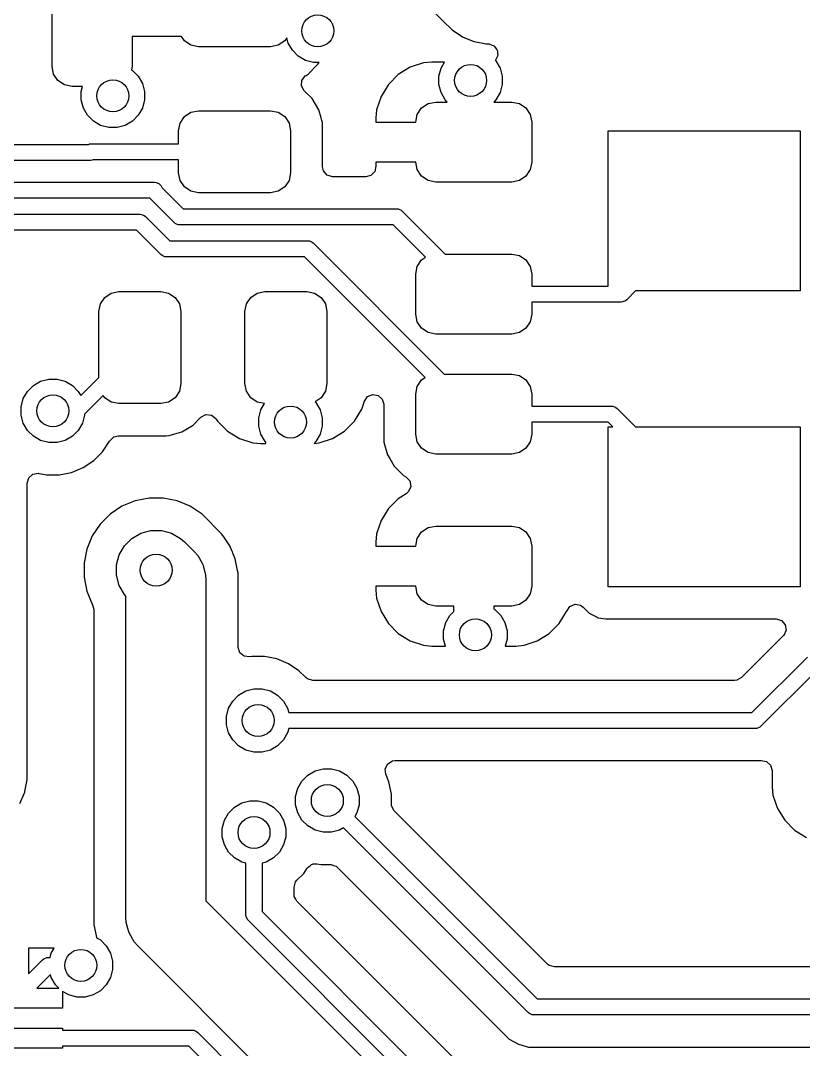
# Model space of a CAD drawing. Extents: x 0.71 to 7.56, y -5.16 to -0.79.
# Drawn here: x 2.295 to 2.68, y -2.234 to -1.728 of the extents above; entities that cross this region are included whole.
import ezdxf

# ---------------------------------------------------------------- set-up
doc = ezdxf.new("R2010")
doc.units = 0
doc.header["$MEASUREMENT"] = 0
doc.layers.add('BLACK', color=7, linetype='CONTINUOUS')

msp = doc.modelspace()

# ---------------------------------------------------------------- linework, layer by layer
at = {"layer": 'BLACK', "linetype": 'CONTINUOUS'}
for p, q in [((2.41575, -1.64095), (2.50293, -1.72814)), ((2.31063, -1.75059), (2.31063, -1.71319)), ((2.50293, -1.72814), (2.50293, -1.72814)), ((2.50293, -1.72814), (2.50741, -1.73262)), ((2.37422, -1.73583), (2.35, -1.73583)), ((2.35, -1.73583), (2.35, -1.75059)), ((2.37572, -1.73806), (2.37422, -1.73583)), ((2.50741, -1.73262), (2.50741, -1.73262)), ((2.50741, -1.73262), (2.51248, -1.736)), ((2.51248, -1.736), (2.51248, -1.736)), ((2.51248, -1.736), (2.51375, -1.73653)), ((2.37891, -1.7402), (2.37572, -1.73806)), ((2.38268, -1.74094), (2.37891, -1.7402)), ((2.41811, -1.74094), (2.38268, -1.74094)), ((2.42188, -1.7402), (2.41811, -1.74094)), ((2.42507, -1.73806), (2.42188, -1.7402)), ((2.4261, -1.73652), (2.42507, -1.73806)), ((2.42679, -1.7391), (2.4261, -1.73652)), ((2.42884, -1.74266), (2.42679, -1.7391)), ((2.51375, -1.73653), (2.51811, -1.73833)), ((2.51811, -1.73833), (2.52266, -1.73924)), ((2.52266, -1.73924), (2.52408, -1.73952)), ((2.52408, -1.73952), (2.52408, -1.73952)), ((2.52408, -1.73952), (2.52534, -1.73952)), ((2.52534, -1.73952), (2.52562, -1.73955)), ((2.52562, -1.73955), (2.52664, -1.73998)), ((2.52664, -1.73998), (2.52771, -1.74029)), ((2.52771, -1.74029), (2.52789, -1.74051)), ((2.52789, -1.74051), (2.52815, -1.74061)), ((2.52815, -1.74061), (2.52878, -1.74153)), ((2.43175, -1.74556), (2.42884, -1.74266)), ((2.43531, -1.74762), (2.43175, -1.74556)), ((2.52878, -1.74153), (2.52951, -1.74237)), ((2.5298, -1.74563), (2.52922, -1.74659)), ((2.52951, -1.74237), (2.52955, -1.74265)), ((2.52955, -1.74265), (2.52971, -1.74288)), ((2.52971, -1.74288), (2.52975, -1.74399)), ((2.52975, -1.74399), (2.5299, -1.7451)), ((2.5299, -1.7451), (2.52979, -1.74535)), ((2.52979, -1.74535), (2.5298, -1.74563)), ((2.31138, -1.75436), (2.31063, -1.75059)), ((2.35, -1.75059), (2.34966, -1.75229)), ((2.43928, -1.74868), (2.43531, -1.74762)), ((2.43655, -1.75442), (2.44143, -1.74954)), ((2.44196, -1.74868), (2.43928, -1.74868)), ((2.44143, -1.74954), (2.44196, -1.74868)), ((2.48685, -1.75101), (2.48097, -1.75463)), ((2.4934, -1.74884), (2.48685, -1.75101)), ((2.48685, -1.75101), (2.48685, -1.75101)), ((2.49744, -1.74843), (2.4934, -1.74884)), ((2.50373, -1.74843), (2.49744, -1.74843)), ((2.49744, -1.74843), (2.49744, -1.74843)), ((2.50092, -1.75542), (2.50199, -1.75145)), ((2.50199, -1.75145), (2.50373, -1.74843)), ((2.52876, -1.7476), (2.52875, -1.74761)), ((2.52875, -1.74761), (2.52903, -1.74789)), ((2.52922, -1.74659), (2.52876, -1.7476)), ((2.52903, -1.74789), (2.53108, -1.75145)), ((2.53108, -1.75145), (2.53215, -1.75542)), ((2.31351, -1.75755), (2.31138, -1.75436)), ((2.34966, -1.75229), (2.35014, -1.75257)), ((2.35014, -1.75257), (2.35304, -1.75547)), ((2.35304, -1.75547), (2.3551, -1.75903)), ((2.43356, -1.75748), (2.43521, -1.75527)), ((2.43521, -1.75527), (2.43557, -1.75503)), ((2.43557, -1.75503), (2.43655, -1.75442)), ((2.48097, -1.75463), (2.47609, -1.75951)), ((2.50092, -1.75954), (2.50092, -1.75542)), ((2.53215, -1.75542), (2.53215, -1.75954)), ((2.31671, -1.75968), (2.31351, -1.75755)), ((2.32047, -1.76043), (2.31671, -1.75968)), ((2.32563, -1.76043), (2.32047, -1.76043)), ((2.32494, -1.763), (2.32563, -1.76043)), ((2.3551, -1.75903), (2.35616, -1.763)), ((2.43336, -1.76022), (2.43356, -1.75748)), ((2.43468, -1.76263), (2.43336, -1.76022)), ((2.47609, -1.75951), (2.47247, -1.76539)), ((2.50199, -1.76351), (2.50092, -1.75954)), ((2.53215, -1.75954), (2.53108, -1.76351)), ((2.32494, -1.76711), (2.32494, -1.763)), ((2.35616, -1.763), (2.35616, -1.76711)), ((2.43851, -1.76646), (2.43468, -1.76263)), ((2.4418, -1.77203), (2.43851, -1.76646)), ((2.43851, -1.76646), (2.43851, -1.76646)), ((2.43851, -1.76646), (2.43851, -1.76646)), ((2.47247, -1.76539), (2.4703, -1.77194)), ((2.47247, -1.76539), (2.47247, -1.76539)), ((2.50404, -1.76707), (2.50199, -1.76351)), ((2.53108, -1.76351), (2.52903, -1.76707)), ((2.326, -1.77109), (2.32494, -1.76711)), ((2.32806, -1.77465), (2.326, -1.77109)), ((2.3551, -1.77109), (2.35304, -1.77465)), ((2.35616, -1.76711), (2.3551, -1.77109)), ((2.49032, -1.77419), (2.49245, -1.77099)), ((2.49245, -1.77099), (2.49564, -1.76886)), ((2.49564, -1.76886), (2.49941, -1.76811)), ((2.49941, -1.76811), (2.50508, -1.76811)), ((2.50508, -1.76811), (2.50404, -1.76707)), ((2.52903, -1.76707), (2.52799, -1.76811)), ((2.52799, -1.76811), (2.53681, -1.76811)), ((2.53681, -1.76811), (2.54058, -1.76886)), ((2.54058, -1.76886), (2.54377, -1.77099)), ((2.54377, -1.77099), (2.5459, -1.77419)), ((2.33096, -1.77755), (2.32806, -1.77465)), ((2.35304, -1.77465), (2.35014, -1.77755)), ((2.37358, -1.77852), (2.37572, -1.77532)), ((2.37572, -1.77532), (2.37891, -1.77319)), ((2.37891, -1.77319), (2.38268, -1.77244)), ((2.38268, -1.77244), (2.41811, -1.77244)), ((2.41811, -1.77244), (2.42188, -1.77319)), ((2.42188, -1.77319), (2.42507, -1.77532)), ((2.42507, -1.77532), (2.4272, -1.77852)), ((2.44295, -1.77598), (2.4418, -1.77203)), ((2.4418, -1.77203), (2.4418, -1.77203)), ((2.4418, -1.77203), (2.4418, -1.77203)), ((2.44331, -1.77722), (2.44295, -1.77598)), ((2.4703, -1.77194), (2.46988, -1.77598)), ((2.46988, -1.77598), (2.46988, -1.77795)), ((2.4703, -1.77194), (2.4703, -1.77194)), ((2.48957, -1.77795), (2.49032, -1.77419)), ((2.5459, -1.77419), (2.54665, -1.77795)), ((2.33452, -1.77961), (2.33096, -1.77755)), ((2.3385, -1.78067), (2.33452, -1.77961)), ((2.34261, -1.78067), (2.3385, -1.78067)), ((2.34658, -1.77961), (2.34261, -1.78067)), ((2.35014, -1.77755), (2.34658, -1.77961)), ((2.37283, -1.78228), (2.37358, -1.77852)), ((2.4272, -1.77852), (2.42795, -1.78228)), ((2.44361, -1.77825), (2.44331, -1.77722)), ((2.44331, -1.77722), (2.44331, -1.77722)), ((2.44372, -1.77963), (2.44361, -1.77825)), ((2.44372, -1.7797), (2.44372, -1.77963)), ((2.44372, -1.80002), (2.44372, -1.7797)), ((2.44372, -1.7797), (2.44372, -1.7797)), ((2.46988, -1.77795), (2.48957, -1.77795)), ((2.54665, -1.77795), (2.54665, -1.79764)), ((2.37283, -1.78868), (2.37283, -1.78228)), ((2.42795, -1.78228), (2.42795, -1.80295)), ((2.58425, -1.85866), (2.58425, -1.78228)), ((2.58425, -1.78228), (2.67874, -1.78228)), ((2.67874, -1.78228), (2.67874, -1.86102)), ((2.25557, -1.78898), (2.32638, -1.78898)), ((2.32638, -1.78898), (2.32852, -1.78898)), ((2.32852, -1.78898), (2.32905, -1.78876)), ((2.32905, -1.78876), (2.32982, -1.78868)), ((2.32982, -1.78868), (2.37283, -1.78868)), ((2.32638, -1.79685), (2.25394, -1.79685)), ((2.32953, -1.79685), (2.32638, -1.79685)), ((2.3303, -1.79677), (2.32953, -1.79685)), ((2.33083, -1.79656), (2.3303, -1.79677)), ((2.37283, -1.79656), (2.33083, -1.79656)), ((2.37283, -1.80295), (2.37283, -1.79656)), ((2.44416, -1.80205), (2.44372, -1.80002)), ((2.44596, -1.80413), (2.44416, -1.80205)), ((2.46984, -1.79973), (2.46937, -1.80223)), ((2.46989, -1.79973), (2.46984, -1.79973)), ((2.48957, -1.79764), (2.46988, -1.79764)), ((2.46988, -1.79764), (2.46988, -1.79961)), ((2.46988, -1.79961), (2.46989, -1.79973)), ((2.49032, -1.8014), (2.48957, -1.79764)), ((2.49245, -1.8046), (2.49032, -1.8014)), ((2.5459, -1.8014), (2.54377, -1.8046)), ((2.54665, -1.79764), (2.5459, -1.8014)), ((2.37358, -1.80672), (2.37283, -1.80295)), ((2.37572, -1.80991), (2.37358, -1.80672)), ((2.4272, -1.80672), (2.42507, -1.80991)), ((2.42795, -1.80295), (2.4272, -1.80672)), ((2.4486, -1.8049), (2.44596, -1.80413)), ((2.46502, -1.8049), (2.4486, -1.8049)), ((2.46748, -1.80423), (2.46502, -1.8049)), ((2.46937, -1.80223), (2.46748, -1.80423)), ((2.49564, -1.80673), (2.49245, -1.8046)), ((2.49941, -1.80748), (2.49564, -1.80673)), ((2.54058, -1.80673), (2.53681, -1.80748)), ((2.54377, -1.8046), (2.54058, -1.80673)), ((2.25189, -1.80757), (2.36102, -1.80757)), ((2.36102, -1.80757), (2.36179, -1.80764)), ((2.36179, -1.80764), (2.36321, -1.80823)), ((2.36321, -1.80823), (2.3643, -1.80931)), ((2.3643, -1.80931), (2.36471, -1.81031)), ((2.36471, -1.81031), (2.37507, -1.82067)), ((2.37891, -1.81205), (2.37572, -1.80991)), ((2.38268, -1.8128), (2.37891, -1.81205)), ((2.42188, -1.81205), (2.41811, -1.8128)), ((2.42507, -1.80991), (2.42188, -1.81205)), ((2.53681, -1.80748), (2.49941, -1.80748)), ((2.3587, -1.81544), (2.25025, -1.81544)), ((2.37065, -1.82739), (2.3587, -1.81544)), ((2.41811, -1.8128), (2.38268, -1.8128)), ((2.37507, -1.82067), (2.48012, -1.82067)), ((2.48012, -1.82067), (2.48089, -1.82074)), ((2.48089, -1.82074), (2.48231, -1.82133)), ((2.48231, -1.82133), (2.4829, -1.82182)), ((2.4829, -1.82182), (2.50399, -1.84291)), ((2.24536, -1.82331), (2.35381, -1.82331)), ((2.35381, -1.82331), (2.35458, -1.82339)), ((2.35458, -1.82339), (2.356, -1.82398)), ((2.356, -1.82398), (2.35659, -1.82447)), ((2.35659, -1.82447), (2.36854, -1.83642)), ((2.37125, -1.82788), (2.37065, -1.82739)), ((2.35218, -1.83119), (2.24373, -1.83119)), ((2.36413, -1.84314), (2.35218, -1.83119)), ((2.37153, -1.828), (2.37125, -1.82788)), ((2.37267, -1.82847), (2.37153, -1.828)), ((2.37344, -1.82854), (2.37267, -1.82847)), ((2.47849, -1.82854), (2.37344, -1.82854)), ((2.49442, -1.84448), (2.47849, -1.82854)), ((2.36854, -1.83642), (2.43643, -1.83642)), ((2.43643, -1.83642), (2.4372, -1.83649)), ((2.4372, -1.83649), (2.43861, -1.83708)), ((2.43861, -1.83708), (2.43921, -1.83757)), ((2.43921, -1.83757), (2.50361, -1.90197)), ((2.36472, -1.84363), (2.36413, -1.84314)), ((2.36614, -1.84422), (2.36472, -1.84363)), ((2.36691, -1.84429), (2.36614, -1.84422)), ((2.4348, -1.84429), (2.36691, -1.84429)), ((2.49419, -1.90369), (2.4348, -1.84429)), ((2.49032, -1.84899), (2.49245, -1.8458)), ((2.49245, -1.8458), (2.49442, -1.84448)), ((2.50399, -1.84291), (2.53681, -1.84291)), ((2.53681, -1.84291), (2.54058, -1.84366)), ((2.54058, -1.84366), (2.54377, -1.8458)), ((2.54377, -1.8458), (2.5459, -1.84899)), ((2.48957, -1.85276), (2.49032, -1.84899)), ((2.48957, -1.87244), (2.48957, -1.85276)), ((2.5459, -1.84899), (2.54665, -1.85276)), ((2.54665, -1.85276), (2.54665, -1.85866)), ((2.33654, -1.8643), (2.33974, -1.86217)), ((2.33974, -1.86217), (2.3435, -1.86142)), ((2.3435, -1.86142), (2.36417, -1.86142)), ((2.36417, -1.86142), (2.36794, -1.86217)), ((2.36794, -1.86217), (2.37113, -1.8643)), ((2.40839, -1.8643), (2.41159, -1.86217)), ((2.41159, -1.86217), (2.41535, -1.86142)), ((2.41535, -1.86142), (2.43602, -1.86142)), ((2.43602, -1.86142), (2.43979, -1.86217)), ((2.43979, -1.86217), (2.44298, -1.8643)), ((2.54665, -1.85866), (2.58425, -1.85866)), ((2.59769, -1.86102), (2.59334, -1.86538)), ((2.67874, -1.86102), (2.59769, -1.86102)), ((2.33366, -1.87126), (2.33441, -1.86749)), ((2.33441, -1.86749), (2.33654, -1.8643)), ((2.37113, -1.8643), (2.37327, -1.86749)), ((2.37327, -1.86749), (2.37402, -1.87126)), ((2.40551, -1.87126), (2.40626, -1.86749)), ((2.40626, -1.86749), (2.40839, -1.8643)), ((2.44298, -1.8643), (2.44512, -1.86749)), ((2.44512, -1.86749), (2.44587, -1.87126)), ((2.59055, -1.86654), (2.54665, -1.86654)), ((2.54665, -1.86654), (2.54665, -1.87244)), ((2.59132, -1.86646), (2.59055, -1.86654)), ((2.59274, -1.86587), (2.59132, -1.86646)), ((2.59334, -1.86538), (2.59274, -1.86587)), ((2.33366, -1.90359), (2.33366, -1.87126)), ((2.37402, -1.87126), (2.37402, -1.90669)), ((2.40551, -1.90669), (2.40551, -1.87126)), ((2.44587, -1.87126), (2.44587, -1.90669)), ((2.49032, -1.87621), (2.48957, -1.87244)), ((2.54665, -1.87244), (2.5459, -1.87621)), ((2.49245, -1.8794), (2.49032, -1.87621)), ((2.5459, -1.87621), (2.54377, -1.8794)), ((2.49564, -1.88153), (2.49245, -1.8794)), ((2.49941, -1.88228), (2.49564, -1.88153)), ((2.53681, -1.88228), (2.49941, -1.88228)), ((2.54058, -1.88153), (2.53681, -1.88228)), ((2.54377, -1.8794), (2.54058, -1.88153)), ((2.50361, -1.90197), (2.53681, -1.90197)), ((2.53681, -1.90197), (2.54058, -1.90272)), ((2.54058, -1.90272), (2.54377, -1.90485)), ((2.29853, -1.91049), (2.30144, -1.90758)), ((2.30144, -1.90758), (2.305, -1.90553)), ((2.305, -1.90553), (2.30897, -1.90447)), ((2.30897, -1.90447), (2.31308, -1.90447)), ((2.31308, -1.90447), (2.31705, -1.90553)), ((2.31705, -1.90553), (2.32061, -1.90758)), ((2.32061, -1.90758), (2.32352, -1.91049)), ((2.3247, -1.91254), (2.33366, -1.90359)), ((2.37402, -1.90669), (2.37327, -1.91046)), ((2.40626, -1.91046), (2.40551, -1.90669)), ((2.44587, -1.90669), (2.44512, -1.91046)), ((2.48957, -1.91181), (2.49032, -1.90804)), ((2.49032, -1.90804), (2.49245, -1.90485)), ((2.49245, -1.90485), (2.49419, -1.90369)), ((2.54377, -1.90485), (2.5459, -1.90804)), ((2.5459, -1.90804), (2.54665, -1.91181)), ((2.29647, -1.91405), (2.29853, -1.91049)), ((2.32352, -1.91049), (2.3247, -1.91254)), ((2.33582, -1.91257), (2.32664, -1.92175)), ((2.33654, -1.91365), (2.33582, -1.91257)), ((2.37327, -1.91046), (2.37113, -1.91365)), ((2.40839, -1.91365), (2.40626, -1.91046)), ((2.44512, -1.91046), (2.44298, -1.91365)), ((2.46428, -1.91528), (2.46585, -1.91302)), ((2.46585, -1.91302), (2.46839, -1.91197)), ((2.46839, -1.91197), (2.4711, -1.91245)), ((2.4711, -1.91245), (2.47311, -1.91432)), ((2.48957, -1.9315), (2.48957, -1.91181)), ((2.54665, -1.91181), (2.54665, -1.91772)), ((2.29541, -1.91802), (2.29647, -1.91405)), ((2.29541, -1.92213), (2.29541, -1.91802)), ((2.33974, -1.91579), (2.33654, -1.91365)), ((2.3435, -1.91654), (2.33974, -1.91579)), ((2.36417, -1.91654), (2.3435, -1.91654)), ((2.36794, -1.91579), (2.36417, -1.91654)), ((2.37113, -1.91365), (2.36794, -1.91579)), ((2.41159, -1.91579), (2.40839, -1.91365)), ((2.41517, -1.9165), (2.41159, -1.91579)), ((2.4134, -1.91956), (2.41517, -1.9165)), ((2.44298, -1.91365), (2.44005, -1.91561)), ((2.44005, -1.91561), (2.44045, -1.916)), ((2.44045, -1.916), (2.4425, -1.91956)), ((2.46297, -1.91926), (2.46428, -1.91528)), ((2.47311, -1.91432), (2.4738, -1.91682)), ((2.4738, -1.91682), (2.4738, -1.93408)), ((2.54665, -1.91772), (2.58583, -1.91772)), ((2.58583, -1.91772), (2.58659, -1.91779)), ((2.58659, -1.91779), (2.58801, -1.91838)), ((2.58801, -1.91838), (2.58861, -1.91887)), ((2.29647, -1.92611), (2.29541, -1.92213)), ((2.32664, -1.92213), (2.32557, -1.92611)), ((2.32664, -1.92175), (2.32664, -1.92213)), ((2.37999, -1.92709), (2.38382, -1.92326)), ((2.38382, -1.92326), (2.38624, -1.92194)), ((2.38624, -1.92194), (2.38898, -1.92214)), ((2.38898, -1.92214), (2.39118, -1.92379)), ((2.41234, -1.92354), (2.4134, -1.91956)), ((2.41234, -1.92765), (2.41234, -1.92354)), ((2.4425, -1.91956), (2.44357, -1.92354)), ((2.44357, -1.92354), (2.44357, -1.92765)), ((2.45934, -1.92513), (2.46297, -1.91926)), ((2.46297, -1.91926), (2.46297, -1.91926)), ((2.58861, -1.91887), (2.59769, -1.92795)), ((2.29853, -1.92967), (2.29647, -1.92611)), ((2.32557, -1.92611), (2.32352, -1.92967)), ((2.37443, -1.93038), (2.37999, -1.92709)), ((2.39118, -1.92379), (2.39143, -1.92415)), ((2.39143, -1.92415), (2.39203, -1.92513)), ((2.39203, -1.92513), (2.39692, -1.93001)), ((2.4134, -1.93162), (2.41234, -1.92765)), ((2.44357, -1.92765), (2.4425, -1.93162)), ((2.45446, -1.93001), (2.45934, -1.92513)), ((2.5842, -1.92559), (2.54665, -1.92559)), ((2.54665, -1.92559), (2.54665, -1.9315)), ((2.58656, -1.92795), (2.5842, -1.92559)), ((2.58425, -2.00669), (2.58425, -1.92795)), ((2.58425, -1.92795), (2.58656, -1.92795)), ((2.59769, -1.92795), (2.67874, -1.92795)), ((2.67874, -1.92795), (2.67874, -2.00669)), ((2.30144, -1.93257), (2.29853, -1.92967)), ((2.305, -1.93463), (2.30144, -1.93257)), ((2.32061, -1.93257), (2.31705, -1.93463)), ((2.32352, -1.92967), (2.32061, -1.93257)), ((2.33909, -1.93481), (2.34095, -1.93292)), ((2.34095, -1.93292), (2.34332, -1.9323)), ((2.34332, -1.9323), (2.36676, -1.9323)), ((2.36676, -1.9323), (2.36821, -1.93219)), ((2.36676, -1.9323), (2.36676, -1.9323)), ((2.36821, -1.93219), (2.37094, -1.9314)), ((2.36821, -1.93219), (2.36821, -1.93219)), ((2.36821, -1.93219), (2.36821, -1.93219)), ((2.37094, -1.9314), (2.37443, -1.93038)), ((2.39692, -1.93001), (2.40279, -1.93364)), ((2.40279, -1.93364), (2.40279, -1.93364)), ((2.40279, -1.93364), (2.40934, -1.93581)), ((2.41546, -1.93518), (2.4134, -1.93162)), ((2.4425, -1.93162), (2.44045, -1.93518)), ((2.44204, -1.93581), (2.44859, -1.93364)), ((2.44859, -1.93364), (2.45446, -1.93001)), ((2.44859, -1.93364), (2.44859, -1.93364)), ((2.49032, -1.93526), (2.48957, -1.9315)), ((2.54665, -1.9315), (2.5459, -1.93526)), ((2.30897, -1.93569), (2.305, -1.93463)), ((2.31308, -1.93569), (2.30897, -1.93569)), ((2.31705, -1.93463), (2.31308, -1.93569)), ((2.3355, -1.94017), (2.33895, -1.93501)), ((2.33895, -1.93501), (2.33902, -1.93488)), ((2.33895, -1.93501), (2.33895, -1.93501)), ((2.33902, -1.93488), (2.33907, -1.93483)), ((2.33907, -1.93483), (2.33909, -1.93481)), ((2.33909, -1.93481), (2.33909, -1.93481)), ((2.40934, -1.93581), (2.40934, -1.93581)), ((2.40934, -1.93581), (2.41339, -1.93622)), ((2.41339, -1.93622), (2.41585, -1.93622)), ((2.41585, -1.93556), (2.41546, -1.93518)), ((2.41585, -1.93622), (2.41585, -1.93556)), ((2.41585, -1.93622), (2.41585, -1.93622)), ((2.44045, -1.93518), (2.43956, -1.93606)), ((2.43956, -1.93606), (2.44204, -1.93581)), ((2.4738, -1.93408), (2.47391, -1.93553)), ((2.47391, -1.93553), (2.47391, -1.93553)), ((2.47391, -1.93553), (2.47572, -1.94175)), ((2.49245, -1.93846), (2.49032, -1.93526)), ((2.49564, -1.94059), (2.49245, -1.93846)), ((2.54377, -1.93846), (2.54058, -1.94059)), ((2.5459, -1.93526), (2.54377, -1.93846)), ((2.33111, -1.94456), (2.3355, -1.94017)), ((2.47572, -1.94175), (2.47572, -1.94175)), ((2.47572, -1.94175), (2.47572, -1.94175)), ((2.47572, -1.94175), (2.47676, -1.94352)), ((2.47676, -1.94352), (2.47901, -1.94732)), ((2.49941, -1.94134), (2.49564, -1.94059)), ((2.53681, -1.94134), (2.49941, -1.94134)), ((2.54058, -1.94059), (2.53681, -1.94134)), ((2.32022, -1.95038), (2.32595, -1.94801)), ((2.32595, -1.94801), (2.33111, -1.94456)), ((2.47901, -1.94732), (2.47901, -1.94732)), ((2.47901, -1.94732), (2.48359, -1.95189)), ((2.29835, -1.95564), (2.29912, -1.953)), ((2.29912, -1.953), (2.3012, -1.9512)), ((2.3012, -1.9512), (2.30392, -1.95081)), ((2.30392, -1.95081), (2.30418, -1.95085)), ((2.30418, -1.95085), (2.30713, -1.95144)), ((2.30713, -1.95144), (2.30792, -1.95159)), ((2.30792, -1.95159), (2.30792, -1.95159)), ((2.30792, -1.95159), (2.31413, -1.95159)), ((2.31413, -1.95159), (2.32022, -1.95038)), ((2.31413, -1.95159), (2.31413, -1.95159)), ((2.48359, -1.95189), (2.48359, -1.95189)), ((2.48359, -1.95189), (2.48359, -1.95189)), ((2.48359, -1.95189), (2.48473, -1.95257)), ((2.48473, -1.95257), (2.48661, -1.95458)), ((2.29835, -2.09556), (2.29835, -1.95564)), ((2.4871, -1.95729), (2.48605, -1.95983)), ((2.48661, -1.95458), (2.4871, -1.95729)), ((2.35832, -1.96297), (2.35147, -1.96433)), ((2.3653, -1.96297), (2.35832, -1.96297)), ((2.35832, -1.96297), (2.35832, -1.96297)), ((2.37215, -1.96433), (2.3653, -1.96297)), ((2.3653, -1.96297), (2.3653, -1.96297)), ((2.48097, -1.96329), (2.47609, -1.96818)), ((2.48481, -1.96093), (2.48097, -1.96329)), ((2.48605, -1.95983), (2.48481, -1.96093)), ((2.34502, -1.96701), (2.33921, -1.97089)), ((2.35147, -1.96433), (2.34502, -1.96701)), ((2.35147, -1.96433), (2.35147, -1.96433)), ((2.3786, -1.96701), (2.37215, -1.96433)), ((2.37215, -1.96433), (2.37215, -1.96433)), ((2.38441, -1.97089), (2.3786, -1.96701)), ((2.47609, -1.96818), (2.47247, -1.97405)), ((2.33921, -1.97089), (2.33427, -1.97583)), ((2.33921, -1.97089), (2.33921, -1.97089)), ((2.3942, -1.98068), (2.38441, -1.97089)), ((2.38441, -1.97089), (2.38441, -1.97089)), ((2.47247, -1.97405), (2.4703, -1.9806)), ((2.47247, -1.97405), (2.47247, -1.97405)), ((2.33427, -1.97583), (2.33039, -1.98163)), ((2.33427, -1.97583), (2.33427, -1.97583)), ((2.35428, -1.98024), (2.35924, -1.97891)), ((2.35924, -1.97891), (2.36438, -1.97891)), ((2.36438, -1.97891), (2.36934, -1.98024)), ((2.49245, -1.97965), (2.49564, -1.97752)), ((2.49564, -1.97752), (2.49941, -1.97677)), ((2.49941, -1.97677), (2.53681, -1.97677)), ((2.53681, -1.97677), (2.54058, -1.97752)), ((2.54058, -1.97752), (2.54377, -1.97965)), ((2.33039, -1.98163), (2.32772, -1.98808)), ((2.34619, -1.98644), (2.34983, -1.98281)), ((2.34983, -1.98281), (2.35428, -1.98024)), ((2.36934, -1.98024), (2.37379, -1.98281)), ((2.37379, -1.98281), (2.37573, -1.98451)), ((2.39544, -1.98253), (2.3942, -1.98068)), ((2.3942, -1.98068), (2.3942, -1.98068)), ((2.39808, -1.98648), (2.39544, -1.98253)), ((2.4703, -1.9806), (2.46988, -1.98465)), ((2.4703, -1.9806), (2.4703, -1.9806)), ((2.48957, -1.98661), (2.49032, -1.98285)), ((2.49032, -1.98285), (2.49245, -1.97965)), ((2.54377, -1.97965), (2.5459, -1.98285)), ((2.5459, -1.98285), (2.54665, -1.98661)), ((2.32772, -1.98808), (2.32636, -1.99493)), ((2.32772, -1.98808), (2.32772, -1.98808)), ((2.34362, -1.99089), (2.34619, -1.98644)), ((2.37573, -1.98451), (2.38058, -1.98936)), ((2.38058, -1.98936), (2.38228, -1.99129)), ((2.39922, -1.98924), (2.39808, -1.98648)), ((2.39933, -1.98951), (2.39922, -1.98924)), ((2.39957, -1.99007), (2.39933, -1.98951)), ((2.39933, -1.98951), (2.39933, -1.98951)), ((2.46988, -1.98465), (2.46988, -1.98661)), ((2.46988, -1.98661), (2.48957, -1.98661)), ((2.54665, -1.98661), (2.54665, -2.0063)), ((2.34229, -1.99586), (2.34362, -1.99089)), ((2.38228, -1.99129), (2.38228, -1.99129)), ((2.38228, -1.99129), (2.38443, -1.99501)), ((2.40075, -1.99293), (2.39957, -1.99007)), ((2.40188, -1.99862), (2.40075, -1.99293)), ((2.32636, -1.99493), (2.32636, -2.00192)), ((2.34229, -2.00099), (2.34229, -1.99586)), ((2.38443, -1.99501), (2.38485, -1.99574)), ((2.38485, -1.99574), (2.38618, -2.00071)), ((2.40211, -1.99978), (2.40188, -1.99862)), ((2.32636, -2.00192), (2.32772, -2.00877)), ((2.34362, -2.00596), (2.34229, -2.00099)), ((2.38618, -2.00071), (2.38618, -2.00071)), ((2.38618, -2.00071), (2.38635, -2.00328)), ((2.38635, -2.00328), (2.38635, -2.16119)), ((2.40211, -2.00827), (2.40211, -1.99978)), ((2.40211, -1.99978), (2.40211, -1.99978)), ((2.32772, -2.00877), (2.32772, -2.00877)), ((2.32772, -2.00877), (2.33039, -2.01522)), ((2.34619, -2.01041), (2.34362, -2.00596)), ((2.40211, -2.03632), (2.40211, -2.00827)), ((2.48957, -2.0063), (2.46988, -2.0063)), ((2.46988, -2.0063), (2.46988, -2.00827)), ((2.46988, -2.00827), (2.4703, -2.01231)), ((2.49032, -2.01007), (2.48957, -2.0063)), ((2.54665, -2.0063), (2.5459, -2.01007)), ((2.67874, -2.00669), (2.58425, -2.00669)), ((2.34698, -2.0113), (2.34619, -2.01041)), ((2.34698, -2.16935), (2.34698, -2.0113)), ((2.4703, -2.01231), (2.47247, -2.01886)), ((2.49245, -2.01326), (2.49032, -2.01007)), ((2.49564, -2.01539), (2.49245, -2.01326)), ((2.54377, -2.01326), (2.54058, -2.01539)), ((2.5459, -2.01007), (2.54377, -2.01326)), ((2.33039, -2.01522), (2.33051, -2.01543)), ((2.33051, -2.01543), (2.33046, -2.01545)), ((2.33046, -2.01545), (2.33121, -2.01783)), ((2.33121, -2.01783), (2.33121, -2.01792)), ((2.33121, -2.01792), (2.33121, -2.17284)), ((2.47247, -2.01886), (2.47247, -2.01886)), ((2.47247, -2.01886), (2.47609, -2.02474)), ((2.49941, -2.01614), (2.49564, -2.01539)), ((2.50827, -2.01614), (2.49941, -2.01614)), ((2.5064, -2.02073), (2.50827, -2.01886)), ((2.50827, -2.01886), (2.50827, -2.01614)), ((2.53681, -2.01614), (2.52795, -2.01614)), ((2.52795, -2.01614), (2.52795, -2.01751)), ((2.52795, -2.01751), (2.52848, -2.01782)), ((2.52848, -2.01782), (2.53139, -2.02073)), ((2.54058, -2.01539), (2.53681, -2.01614)), ((2.56013, -2.02474), (2.56375, -2.01886)), ((2.56375, -2.01886), (2.56385, -2.01859)), ((2.56375, -2.01886), (2.56375, -2.01886)), ((2.56385, -2.01859), (2.56541, -2.01633)), ((2.56541, -2.01633), (2.56795, -2.01527)), ((2.56795, -2.01527), (2.57066, -2.01576)), ((2.57066, -2.01576), (2.57193, -2.01667)), ((2.57193, -2.01667), (2.57487, -2.01961)), ((2.57487, -2.01961), (2.57487, -2.01961)), ((2.57487, -2.01961), (2.57487, -2.01961)), ((2.57487, -2.01961), (2.57884, -2.02163)), ((2.47609, -2.02474), (2.48097, -2.02962)), ((2.50328, -2.02826), (2.50435, -2.02429)), ((2.50435, -2.02429), (2.5064, -2.02073)), ((2.53139, -2.02073), (2.53345, -2.02429)), ((2.53345, -2.02429), (2.53451, -2.02826)), ((2.55525, -2.02962), (2.56013, -2.02474)), ((2.57884, -2.02163), (2.57932, -2.02188)), ((2.57932, -2.02188), (2.58301, -2.02246)), ((2.58301, -2.02246), (2.58301, -2.02246)), ((2.58301, -2.02246), (2.66695, -2.02246)), ((2.66695, -2.02246), (2.66959, -2.02324)), ((2.66959, -2.02324), (2.67139, -2.02531)), ((2.48097, -2.02962), (2.48685, -2.03324)), ((2.50328, -2.03237), (2.50328, -2.02826)), ((2.53451, -2.02826), (2.53451, -2.03237)), ((2.54937, -2.03324), (2.55525, -2.02962)), ((2.67178, -2.02804), (2.67064, -2.03054)), ((2.67139, -2.02531), (2.67178, -2.02804)), ((2.48685, -2.03324), (2.48685, -2.03324)), ((2.48685, -2.03324), (2.4934, -2.03541)), ((2.50421, -2.03583), (2.50328, -2.03237)), ((2.53451, -2.03237), (2.53358, -2.03583)), ((2.54282, -2.03541), (2.54937, -2.03324)), ((2.54937, -2.03324), (2.54937, -2.03324)), ((2.6704, -2.03079), (2.64989, -2.05131)), ((2.67064, -2.03054), (2.6704, -2.03079)), ((2.40212, -2.03658), (2.40211, -2.03632)), ((2.40304, -2.03918), (2.40212, -2.03658)), ((2.40521, -2.04086), (2.40304, -2.03918)), ((2.4934, -2.03541), (2.4934, -2.03541)), ((2.4934, -2.03541), (2.49744, -2.03583)), ((2.49744, -2.03583), (2.50421, -2.03583)), ((2.53358, -2.03583), (2.53878, -2.03583)), ((2.53878, -2.03583), (2.54282, -2.03541)), ((2.53878, -2.03583), (2.53878, -2.03583)), ((2.40795, -2.04111), (2.40521, -2.04086)), ((2.40888, -2.04093), (2.40795, -2.04111)), ((2.41508, -2.04093), (2.40888, -2.04093)), ((2.40888, -2.04093), (2.40888, -2.04093)), ((2.42117, -2.04214), (2.41508, -2.04093)), ((2.41508, -2.04093), (2.41508, -2.04093)), ((2.42691, -2.04451), (2.42117, -2.04214)), ((2.42117, -2.04214), (2.42117, -2.04214)), ((2.43207, -2.04796), (2.42691, -2.04451)), ((2.42691, -2.04451), (2.42691, -2.04451)), ((2.65499, -2.0685), (2.68223, -2.04126)), ((2.43541, -2.05131), (2.43207, -2.04796)), ((2.43207, -2.04796), (2.43207, -2.04796)), ((2.43207, -2.04796), (2.43207, -2.04796)), ((2.68665, -2.04798), (2.65941, -2.07522)), ((2.43623, -2.05196), (2.43541, -2.05131)), ((2.43887, -2.05274), (2.43623, -2.05196)), ((2.64644, -2.05274), (2.43887, -2.05274)), ((2.64748, -2.05262), (2.64644, -2.05274)), ((2.64989, -2.05131), (2.64748, -2.05262)), ((2.39949, -2.06285), (2.40239, -2.05995)), ((2.40239, -2.05995), (2.40595, -2.05789)), ((2.40595, -2.05789), (2.40992, -2.05683)), ((2.40992, -2.05683), (2.41403, -2.05683)), ((2.41403, -2.05683), (2.41801, -2.05789)), ((2.41801, -2.05789), (2.42157, -2.05995)), ((2.42157, -2.05995), (2.42447, -2.06285)), ((2.39743, -2.06641), (2.39949, -2.06285)), ((2.42447, -2.06285), (2.42653, -2.06641)), ((2.39637, -2.07039), (2.39743, -2.06641)), ((2.39637, -2.0745), (2.39637, -2.07039)), ((2.42653, -2.06641), (2.42709, -2.0685)), ((2.42709, -2.0685), (2.65499, -2.0685)), ((2.39743, -2.07847), (2.39637, -2.0745)), ((2.65941, -2.07522), (2.65881, -2.07571)), ((2.39949, -2.08203), (2.39743, -2.07847)), ((2.42653, -2.07847), (2.42447, -2.08203)), ((2.42709, -2.07638), (2.42653, -2.07847)), ((2.65662, -2.07638), (2.42709, -2.07638)), ((2.65739, -2.0763), (2.65662, -2.07638)), ((2.65881, -2.07571), (2.65739, -2.0763)), ((2.40239, -2.08493), (2.39949, -2.08203)), ((2.40595, -2.08699), (2.40239, -2.08493)), ((2.42157, -2.08493), (2.41801, -2.08699)), ((2.42447, -2.08203), (2.42157, -2.08493)), ((2.40992, -2.08805), (2.40595, -2.08699)), ((2.41403, -2.08805), (2.40992, -2.08805)), ((2.41801, -2.08699), (2.41403, -2.08805)), ((2.29835, -2.10165), (2.29835, -2.09556)), ((2.47452, -2.09616), (2.47575, -2.0937)), ((2.47575, -2.0937), (2.47812, -2.0923)), ((2.47812, -2.0923), (2.47932, -2.09215)), ((2.47932, -2.09215), (2.65922, -2.09215)), ((2.65922, -2.09215), (2.65937, -2.09213)), ((2.65922, -2.09215), (2.65922, -2.09215)), ((2.65922, -2.09215), (2.65922, -2.09215)), ((2.65937, -2.09213), (2.6595, -2.09215)), ((2.6595, -2.09215), (2.65954, -2.09215)), ((2.65954, -2.09215), (2.65954, -2.09215)), ((2.65954, -2.09215), (2.66209, -2.09255)), ((2.66209, -2.09255), (2.66415, -2.09437)), ((2.66415, -2.09437), (2.66489, -2.09697)), ((2.43356, -2.10222), (2.43647, -2.09932)), ((2.43647, -2.09932), (2.44003, -2.09726)), ((2.44003, -2.09726), (2.444, -2.0962)), ((2.444, -2.0962), (2.44811, -2.0962)), ((2.44811, -2.0962), (2.45208, -2.09726)), ((2.45208, -2.09726), (2.45564, -2.09932)), ((2.45564, -2.09932), (2.45855, -2.10222)), ((2.47481, -2.0989), (2.47452, -2.09616)), ((2.47636, -2.10262), (2.47481, -2.0989)), ((2.66489, -2.09697), (2.66489, -2.10507)), ((2.29719, -2.10745), (2.29804, -2.10321)), ((2.29804, -2.10321), (2.29835, -2.10165)), ((2.43044, -2.10976), (2.4315, -2.10578)), ((2.4315, -2.10578), (2.43356, -2.10222)), ((2.45855, -2.10222), (2.4606, -2.10578)), ((2.4606, -2.10578), (2.46167, -2.10976)), ((2.47757, -2.10871), (2.47636, -2.10262)), ((2.66489, -2.10507), (2.66489, -2.10507)), ((2.66489, -2.10507), (2.6653, -2.10911)), ((2.29483, -2.11325), (2.29716, -2.10762)), ((2.29716, -2.10762), (2.29719, -2.10745)), ((2.43044, -2.11387), (2.43044, -2.10976)), ((2.46167, -2.10976), (2.46167, -2.11387)), ((2.47757, -2.11344), (2.47757, -2.10871)), ((2.47757, -2.10871), (2.47757, -2.10871)), ((2.6653, -2.10911), (2.66747, -2.11567)), ((2.39747, -2.11797), (2.40038, -2.11507)), ((2.40038, -2.11507), (2.40394, -2.11301)), ((2.40394, -2.11301), (2.40791, -2.11195)), ((2.40791, -2.11195), (2.41202, -2.11195)), ((2.41202, -2.11195), (2.416, -2.11301)), ((2.416, -2.11301), (2.41956, -2.11507)), ((2.41956, -2.11507), (2.42246, -2.11797)), ((2.4315, -2.11784), (2.43044, -2.11387)), ((2.46167, -2.11387), (2.4606, -2.11784)), ((2.47768, -2.11448), (2.47757, -2.11344)), ((2.479, -2.11689), (2.47768, -2.11448)), ((2.66747, -2.11567), (2.66747, -2.11567)), ((2.66747, -2.11567), (2.6711, -2.12154)), ((2.39542, -2.12153), (2.39747, -2.11797)), ((2.42246, -2.11797), (2.42452, -2.12153)), ((2.43356, -2.1214), (2.4315, -2.11784)), ((2.4606, -2.11784), (2.45952, -2.11971)), ((2.45952, -2.11971), (2.54927, -2.20946)), ((2.55437, -2.19227), (2.479, -2.11689)), ((2.39436, -2.1255), (2.39542, -2.12153)), ((2.39436, -2.12961), (2.39436, -2.1255)), ((2.42452, -2.12153), (2.42558, -2.1255)), ((2.42558, -2.1255), (2.42558, -2.12961)), ((2.43647, -2.1243), (2.43356, -2.1214)), ((2.44003, -2.12636), (2.43647, -2.1243)), ((2.45395, -2.12528), (2.45208, -2.12636)), ((2.54486, -2.21619), (2.45395, -2.12528)), ((2.6711, -2.12154), (2.67598, -2.12642)), ((2.39542, -2.13359), (2.39436, -2.12961)), ((2.42558, -2.12961), (2.42452, -2.13359)), ((2.444, -2.12742), (2.44003, -2.12636)), ((2.44811, -2.12742), (2.444, -2.12742)), ((2.45208, -2.12636), (2.44811, -2.12742)), ((2.67598, -2.12642), (2.68185, -2.13005)), ((2.39747, -2.13715), (2.39542, -2.13359)), ((2.42452, -2.13359), (2.42246, -2.13715)), ((2.40038, -2.14005), (2.39747, -2.13715)), ((2.40394, -2.14211), (2.40038, -2.14005)), ((2.41956, -2.14005), (2.416, -2.14211)), ((2.42246, -2.13715), (2.41956, -2.14005)), ((2.40603, -2.14267), (2.40394, -2.14211)), ((2.40603, -2.16811), (2.40603, -2.14267)), ((2.416, -2.14211), (2.41391, -2.14267)), ((2.41391, -2.14267), (2.41391, -2.16648)), ((2.43445, -2.14765), (2.43618, -2.14505)), ((2.43618, -2.14505), (2.43653, -2.14476)), ((2.43653, -2.14476), (2.43675, -2.14436)), ((2.43675, -2.14436), (2.43757, -2.14389)), ((2.43757, -2.14389), (2.43829, -2.14329)), ((2.43829, -2.14329), (2.43881, -2.1432)), ((2.43881, -2.1432), (2.43915, -2.14301)), ((2.43915, -2.14301), (2.43995, -2.143)), ((2.43995, -2.143), (2.44053, -2.14289)), ((2.44053, -2.14289), (2.44087, -2.14291)), ((2.44087, -2.14291), (2.44295, -2.14333)), ((2.44295, -2.14333), (2.44782, -2.14333)), ((2.44782, -2.14333), (2.44797, -2.14334)), ((2.44797, -2.14334), (2.44913, -2.14375)), ((2.44913, -2.14375), (2.45032, -2.1441)), ((2.45032, -2.1441), (2.45049, -2.14424)), ((2.45049, -2.14424), (2.45056, -2.14427)), ((2.45056, -2.14427), (2.45062, -2.14434)), ((2.45062, -2.14434), (2.45113, -2.14476)), ((2.45113, -2.14476), (2.53554, -2.22917)), ((2.43045, -2.15181), (2.4311, -2.15099)), ((2.4311, -2.15099), (2.43445, -2.14765)), ((2.42967, -2.15445), (2.43045, -2.15181)), ((2.42967, -2.15793), (2.42967, -2.15445)), ((2.38635, -2.16119), (2.52399, -2.29884)), ((2.42978, -2.15896), (2.42967, -2.15793)), ((2.42984, -2.15906), (2.42978, -2.15896)), ((2.42987, -2.1593), (2.42984, -2.15906)), ((2.43052, -2.16032), (2.42987, -2.1593)), ((2.4311, -2.16138), (2.43052, -2.16032)), ((2.76298, -2.49326), (2.4311, -2.16138)), ((2.41391, -2.16648), (3.20412, -2.95669)), ((2.34714, -2.17191), (2.34698, -2.16935)), ((2.40611, -2.16888), (2.40603, -2.16811)), ((2.4067, -2.1703), (2.40611, -2.16888)), ((2.40718, -2.17089), (2.4067, -2.1703)), ((3.1997, -2.96341), (2.40718, -2.17089)), ((2.33121, -2.17284), (2.33249, -2.17928)), ((2.34821, -2.1759), (2.34714, -2.17191)), ((2.34714, -2.17191), (2.34714, -2.17191)), ((2.34847, -2.17688), (2.34821, -2.1759)), ((2.33249, -2.17928), (2.3325, -2.17933)), ((2.3325, -2.17933), (2.33439, -2.18042)), ((2.33439, -2.18042), (2.3373, -2.18333)), ((2.35104, -2.18133), (2.34847, -2.17688)), ((2.35274, -2.18326), (2.35104, -2.18133)), ((2.35104, -2.18133), (2.35104, -2.18133)), ((2.31166, -2.18445), (2.29902, -2.18445)), ((2.29902, -2.18445), (2.29902, -2.19709)), ((2.30969, -2.18898), (2.31025, -2.18689)), ((2.31025, -2.18689), (2.31166, -2.18445)), ((2.3373, -2.18333), (2.33935, -2.18689)), ((2.33935, -2.18689), (2.34042, -2.19086)), ((2.49616, -2.32668), (2.35274, -2.18326)), ((2.29902, -2.19709), (2.30598, -2.19013)), ((2.30598, -2.19013), (2.30657, -2.18964)), ((2.30657, -2.18964), (2.30799, -2.18905)), ((2.30799, -2.18905), (2.30876, -2.18898)), ((2.30876, -2.18898), (2.30969, -2.18898)), ((2.34042, -2.19086), (2.34042, -2.19497)), ((2.34042, -2.19497), (2.33935, -2.19894)), ((2.55519, -2.19292), (2.55437, -2.19227)), ((2.55783, -2.1937), (2.55519, -2.19292)), ((2.7738, -2.1937), (2.55783, -2.1937)), ((2.30984, -2.1974), (2.30311, -2.20413)), ((2.31025, -2.19894), (2.30984, -2.1974)), ((2.31231, -2.2025), (2.31025, -2.19894)), ((2.33935, -2.19894), (2.3373, -2.2025)), ((2.30311, -2.20413), (2.31394, -2.20413)), ((2.31394, -2.20413), (2.31231, -2.2025)), ((2.31878, -2.20746), (2.31575, -2.20571)), ((2.31575, -2.20571), (2.31575, -2.21398)), ((2.33439, -2.20541), (2.33083, -2.20746)), ((2.3373, -2.2025), (2.33439, -2.20541)), ((2.32275, -2.20853), (2.31878, -2.20746)), ((2.32686, -2.20853), (2.32275, -2.20853)), ((2.33083, -2.20746), (2.32686, -2.20853)), ((2.54927, -2.20946), (2.86903, -2.20946)), ((2.31575, -2.21398), (2.27244, -2.21398)), ((2.54546, -2.21668), (2.54486, -2.21619)), ((2.54687, -2.21726), (2.54546, -2.21668)), ((2.54764, -2.21734), (2.54687, -2.21726)), ((2.87066, -2.21734), (2.54764, -2.21734)), ((2.27244, -2.22382), (2.31575, -2.22382)), ((2.31575, -2.22382), (2.31575, -2.2248)), ((2.31575, -2.2248), (2.37953, -2.2248)), ((2.37953, -2.2248), (2.3803, -2.22488)), ((2.3803, -2.22488), (2.38171, -2.22547)), ((2.38171, -2.22547), (2.38231, -2.22596)), ((2.38231, -2.22596), (2.40899, -2.25263)), ((2.53554, -2.22917), (2.54004, -2.23176)), ((2.54004, -2.23176), (2.54505, -2.23311)), ((2.31575, -2.23366), (2.27244, -2.23366)), ((2.3779, -2.23268), (2.31575, -2.23268)), ((2.31575, -2.23268), (2.31575, -2.23366)), ((2.40049, -2.25527), (2.3779, -2.23268)), ((2.54505, -2.23311), (2.54505, -2.23311)), ((2.54505, -2.23311), (2.87326, -2.23311))]:
    msp.add_line(p, q, dxfattribs=at)
at = {"layer": 'BLACK'}
for centre in [(2.44134, -1.73307), (2.51654, -1.75748), (2.34055, -1.76506), (2.31102, -1.92008), (2.42795, -1.92559), (2.36181, -1.99843), (2.5189, -2.03031), (2.41198, -2.07244), (2.44605, -2.11181), (2.40997, -2.12756), (2.3248, -2.19291)]:
    msp.add_circle(centre, 0.00787, dxfattribs=at)

doc.saveas('drawing.dxf')
